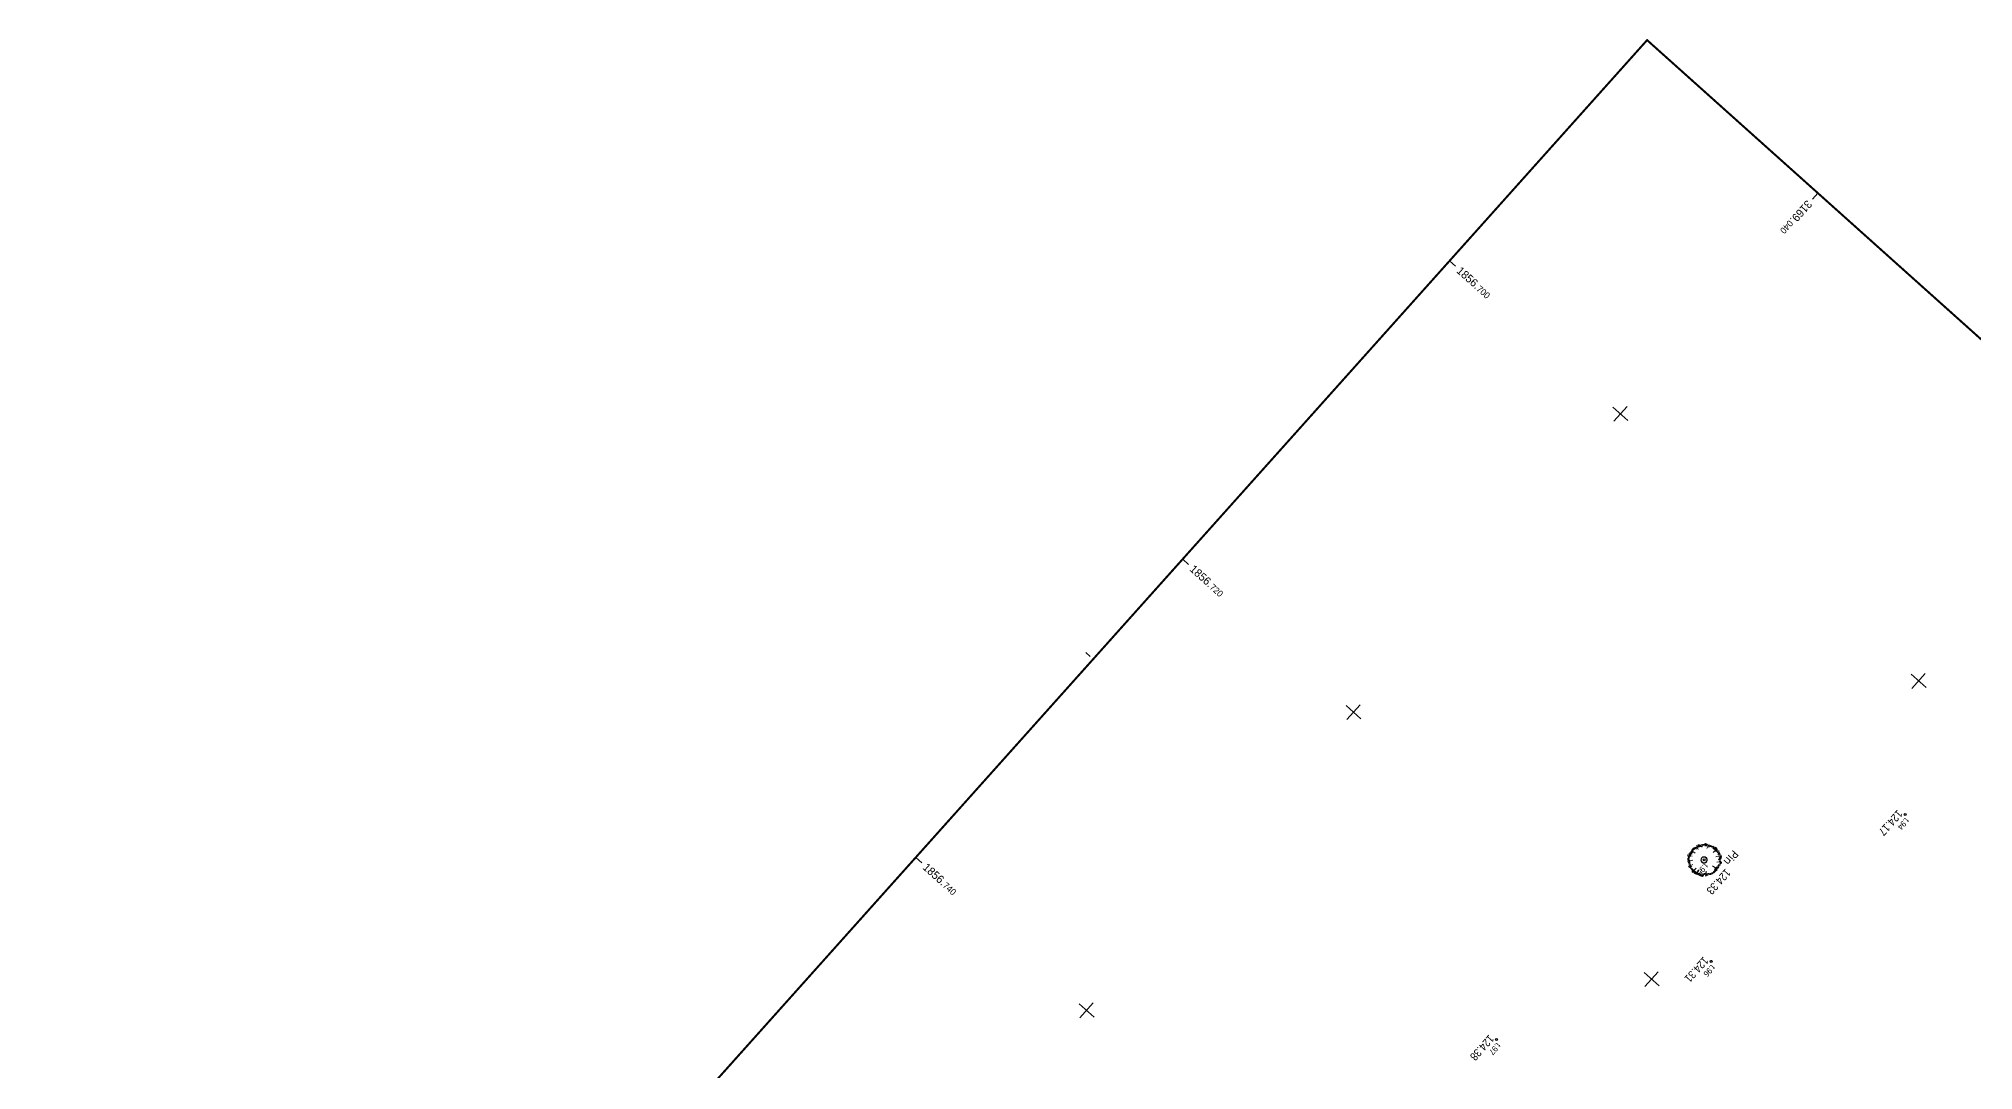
# Model space of a CAD drawing. Header units: metres. Extents: x -2858 to 512, y -1995 to 1252.
# Drawn here: x -2143.2 to -2046.5, y -1421.6 to -1370.1 of the extents above; entities that cross this region are included whole.
import ezdxf
from ezdxf.enums import TextEntityAlignment as Align

# ---------------------------------------------------------------- set-up
doc = ezdxf.new("R2010")
doc.units = ezdxf.units.M
doc.header["$PDMODE"] = 33
doc.header["$PDSIZE"] = 0.1
for name, color, linetype in [('Calque commun', 7, 'Continuous'), ('Calque19', 7, 'Continuous'), ('Carroyage(2)', 7, 'Continuous'), ('Carroyage(2)_Croix', 7, 'Continuous'), ('Carroyage(2)_Textes', 7, 'Continuous'), ('Points Topo', 7, 'Continuous'), ('Points Topo Altitude', 7, 'Continuous'), ('Points Topo Matricule', 252, 'Continuous'), ('Végétation', 102, 'Continuous')]:
    doc.layers.add(name, color=color, linetype=linetype)
doc.styles.add('Pts Topo SPE', font='', dxfattribs={"width": 0.9})
doc.styles.get("Standard").update_dxf_attribs({"font": 'arial.ttf'})
doc.styles.add('Trebuchet MS', font='trebucit.ttf', dxfattribs={"height": 0.405148})
doc.styles.get('Pts Topo SPE').set_extended_font_data('Titillium Web Light')

# ---------------------------------------------------------------- blocks, each defined once
blk = doc.blocks.new('PointTopo_SPE')
at = {"layer": 'Calque commun', "color": 1, "linetype": 'ByBlock', "lineweight": -2}
blk.add_point((0, 0), dxfattribs=at)
blk = doc.blocks.new('Block418')
at = {"layer": 'Calque19', "color": 34, "linetype": 'Continuous', "lineweight": 9, "true_color": 0x994c00, "flags": 128}
for points in [[(-0.161, 0), (-0.161, 0, 1), (0.161, 0), (0.161, 0, 1), (-0.161, 0), (-0.161, 0)], [(0.144, 0), (0.144, 0, -1), (-0.144, 0), (-0.144, 0, -1), (0.144, 0), (0.144, 0)]]:
    blk.add_lwpolyline(points, format="xyb", dxfattribs=at)
blk = doc.blocks.new('SPE34')
at = {"layer": 'Calque19', "color": 102, "linetype": 'Continuous', "lineweight": 9}
for p, q in [((-0.874, 0.048), (-0.724, 0.04)), ((-0.865, 0.108), (-0.574, 0.093)), ((-0.863, 0.008), (-0.723, 0.02)), ((-0.844, 0.068), (-0.724, 0.07)), ((-0.838, 0.259), (-0.706, 0.191)), ((-0.836, 0.149), (-0.705, 0.121)), ((-0.817, 0.209), (-0.706, 0.151)), ((-0.799, 0.33), (-0.708, 0.281)), ((-0.798, 0.29), (-0.717, 0.241)), ((-0.794, 0.354), (-0.702, 0.319)), ((-0.77, 0.391), (-0.659, 0.342)), ((-0.752, 0.491), (-0.509, 0.335)), ((-0.741, 0.431), (-0.67, 0.372)), ((-0.712, 0.522), (-0.601, 0.444)), ((-0.703, 0.552), (-0.601, 0.464)), ((-0.673, 0.563), (-0.592, 0.504)), ((-0.643, 0.583), (-0.552, 0.515)), ((-0.614, 0.604), (-0.502, 0.496)), ((-0.564, 0.605), (-0.482, 0.536)), ((-0.534, 0.655), (-0.473, 0.596)), ((-0.515, 0.666), (-0.453, 0.607)), ((-0.505, 0.706), (-0.342, 0.548)), ((-0.496, 0.756), (-0.425, 0.687)), ((-0.467, 0.777), (-0.395, 0.698)), ((-0.416, 0.758), (-0.365, 0.708)), ((-0.356, 0.779), (-0.325, 0.699)), ((-0.306, 0.77), (-0.295, 0.69)), ((-0.276, 0.77), (-0.265, 0.69)), ((-0.226, 0.801), (-0.225, 0.741)), ((-0.196, 0.792), (-0.195, 0.721)), ((-0.177, 0.812), (-0.155, 0.702)), ((-0.136, 0.793), (-0.124, 0.673)), ((-0.096, 0.773), (-0.061, 0.513)), ((-0.076, 0.814), (-0.054, 0.664)), ((-0.037, 0.835), (-0.024, 0.694)), ((-0.006, 0.825), (0.006, 0.705)), ((0.034, 0.826), (0.035, 0.725)), ((0.064, 0.816), (0.065, 0.726)), ((0.104, 0.817), (0.096, 0.726)), ((0.134, 0.827), (0.135, 0.737)), ((0.184, 0.798), (0.166, 0.728)), ((0.225, 0.799), (0.206, 0.718)), ((0.255, 0.779), (0.236, 0.709)), ((0.296, 0.75), (0.266, 0.699)), ((0.336, 0.731), (0.297, 0.67)), ((0.377, 0.691), (0.328, 0.62)), ((0.528, 0.624), (0.351, 0.46)), ((0.397, 0.661), (0.369, 0.581)), ((0.448, 0.662), (0.419, 0.582)), ((0.478, 0.633), (0.439, 0.572)), ((0.52, 0.523), (0.441, 0.482)), ((0.559, 0.594), (0.47, 0.532)), ((0.551, 0.504), (0.481, 0.462)), ((0.601, 0.504), (0.512, 0.443)), ((0.787, 0.207), (0.537, 0.142)), ((0.671, 0.526), (0.542, 0.443)), ((0.651, 0.485), (0.572, 0.434)), ((0.692, 0.466), (0.622, 0.425)), ((0.723, 0.396), (0.624, 0.344)), ((0.744, 0.356), (0.645, 0.305)), ((0.722, 0.436), (0.653, 0.405)), ((0.808, 0.167), (0.658, 0.134)), ((0.755, 0.307), (0.675, 0.285)), ((0.755, 0.286), (0.676, 0.245)), ((0.776, 0.237), (0.676, 0.205)), ((0.828, 0.127), (0.708, 0.125)), ((0.829, 0.087), (0.709, 0.085)), ((0.81, 0.057), (0.709, 0.055)), ((0.82, 0.027), (0.71, 0.025)), ((0.798, 0.117), (0.718, 0.105)), ((-0.832, -0.042), (-0.712, -0.04)), ((-0.831, -0.102), (-0.741, -0.1)), ((-0.822, -0.072), (-0.742, -0.07)), ((-0.803, -0.021), (-0.703, -0.009)), ((-0.791, -0.131), (-0.741, -0.12)), ((-0.79, -0.161), (-0.72, -0.16)), ((-0.769, -0.201), (-0.71, -0.18)), ((-0.749, -0.231), (-0.679, -0.21)), ((-0.748, -0.261), (-0.639, -0.229)), ((-0.737, -0.341), (-0.518, -0.277)), ((-0.727, -0.311), (-0.618, -0.269)), ((-0.696, -0.39), (-0.606, -0.349)), ((-0.695, -0.431), (-0.586, -0.369)), ((-0.684, -0.491), (-0.545, -0.418)), ((-0.665, -0.44), (-0.566, -0.388)), ((-0.644, -0.5), (-0.555, -0.448)), ((-0.613, -0.519), (-0.554, -0.478)), ((-0.583, -0.529), (-0.514, -0.498)), ((-0.553, -0.559), (-0.493, -0.517)), ((-0.522, -0.578), (-0.423, -0.516)), ((-0.511, -0.618), (-0.403, -0.516)), ((-0.441, -0.627), (-0.372, -0.556)), ((-0.42, -0.667), (-0.352, -0.585)), ((-0.41, -0.707), (-0.331, -0.615)), ((-0.389, -0.716), (-0.311, -0.625)), ((-0.349, -0.736), (-0.281, -0.614)), ((-0.299, -0.715), (-0.27, -0.654)), ((-0.278, -0.765), (-0.191, -0.572)), ((-0.209, -0.713), (-0.22, -0.643)), ((-0.178, -0.753), (-0.189, -0.693)), ((-0.158, -0.743), (-0.15, -0.632)), ((-0.127, -0.782), (-0.119, -0.692)), ((-0.087, -0.801), (-0.089, -0.691)), ((-0.037, -0.801), (-0.038, -0.72)), ((-0.007, -0.8), (-0.008, -0.71)), ((0.043, -0.809), (0.022, -0.719)), ((0.053, -0.779), (0.041, -0.689)), ((0.073, -0.789), (0.049, -0.558)), ((0.123, -0.788), (0.091, -0.668)), ((0.143, -0.757), (0.131, -0.667)), ((0.203, -0.777), (0.161, -0.677)), ((0.233, -0.776), (0.171, -0.647)), ((0.264, -0.786), (0.201, -0.666)), ((0.293, -0.765), (0.211, -0.646)), ((0.394, -0.783), (0.25, -0.565)), ((0.354, -0.784), (0.261, -0.645)), ((0.371, -0.643), (0.331, -0.614)), ((0.413, -0.723), (0.351, -0.654)), ((0.63, -0.559), (0.387, -0.402)), ((0.432, -0.672), (0.391, -0.623)), ((0.462, -0.662), (0.401, -0.603)), ((0.502, -0.681), (0.441, -0.602)), ((0.491, -0.621), (0.451, -0.592)), ((0.541, -0.63), (0.48, -0.571)), ((0.59, -0.549), (0.489, -0.491)), ((0.57, -0.57), (0.489, -0.521)), ((0.551, -0.61), (0.49, -0.561)), ((0.55, -0.57), (0.5, -0.541)), ((0.787, -0.355), (0.545, -0.259)), ((0.619, -0.509), (0.548, -0.46)), ((0.629, -0.478), (0.558, -0.429)), ((0.658, -0.448), (0.578, -0.409)), ((0.862, -0.043), (0.58, -0.018)), ((0.657, -0.397), (0.596, -0.348)), ((0.668, -0.427), (0.597, -0.388)), ((0.727, -0.346), (0.646, -0.317)), ((0.707, -0.357), (0.657, -0.347)), ((0.765, -0.265), (0.665, -0.237)), ((0.776, -0.305), (0.665, -0.277)), ((0.851, -0.013), (0.71, -0.005)), ((0.793, -0.114), (0.712, -0.096)), ((0.783, -0.144), (0.713, -0.126)), ((0.774, -0.165), (0.713, -0.146)), ((0.775, -0.225), (0.714, -0.216)), ((0.822, -0.074), (0.732, -0.065)), ((0.802, -0.104), (0.732, -0.085)), ((0.784, -0.185), (0.744, -0.185))]:
    blk.add_line(p, q, dxfattribs=at)
at = {"layer": 'Calque19', "color": 34, "linetype": 'Continuous', "lineweight": 9}
for radius in [0.161, 0.144]:
    blk.add_arc((0, 0), radius, 0, 359.99941, dxfattribs=at)
at = {"layer": 'Calque19', "color": 34, "linetype": 'ByBlock', "lineweight": -2, "true_color": 0x994c00}
blk.add_blockref('Block418', (0, 0), dxfattribs=at)
at = {"layer": 'Calque19', "color": 102, "linetype": 'ByBlock', "lineweight": -2, "style": 'Trebuchet MS'}
blk.add_text('Pin', height=0.4051, dxfattribs=at).set_placement((-1.368, 0.613), align=Align.BOTTOM_LEFT)

msp = doc.modelspace()

# ---------------------------------------------------------------- linework, layer by layer
at = {"layer": 'Carroyage(2)'}
for p, q in [((-2054.245, -1377.815), (-2054.512, -1378.113)), ((-2072.654, -1381.195), (-2072.356, -1381.462)), ((-2085.995, -1396.096), (-2085.697, -1396.363)), ((-2090.838, -1400.756), (-2090.614, -1400.956)), ((-2099.335, -1410.997), (-2099.037, -1411.263))]:
    msp.add_line(p, q, dxfattribs=at)
at = {"layer": 'Carroyage(2)', "const_width": 0.1}
msp.add_lwpolyline([(-2176.72, -1585.733), (-2096.183, -1657.839), (-1938.363, -1481.564), (-2062.783, -1370.17), (-2192.921, -1515.526)], dxfattribs=at)
at = {"layer": 'Carroyage(2)_Croix'}
for p, q in [((-2064.488, -1388.507), (-2063.743, -1389.174)), ((-2063.782, -1388.468), (-2064.449, -1389.213)), ((-2049.587, -1401.847), (-2048.842, -1402.514)), ((-2048.881, -1401.808), (-2049.548, -1402.553)), ((-2077.829, -1403.407), (-2077.084, -1404.074)), ((-2077.123, -1403.368), (-2077.79, -1404.113)), ((-2062.928, -1416.748), (-2062.183, -1417.415)), ((-2062.222, -1416.709), (-2062.889, -1417.454)), ((-2091.169, -1418.308), (-2090.424, -1418.975)), ((-2090.463, -1418.269), (-2091.13, -1419.014))]:
    msp.add_line(p, q, dxfattribs=at)

# ---------------------------------------------------------------- block references
at = {"layer": 'Points Topo'}
ref = msp.add_blockref('PointTopo_SPE', (-2049.887, -1408.854, 124.167), dxfattribs=dict(at, rotation=228.1617603435354))
ref.add_attrib('MAT', 't.94', (-2049.879, -1408.996, 124.167), dxfattribs={"layer": 'Points Topo Matricule', "height": 0.3, "rotation": 228.16176, "style": 'Pts Topo SPE', "width": 0.9})
ref.add_attrib('ALT', '124.17', dxfattribs={"layer": 'Points Topo Altitude', "height": 0.4, "rotation": 228.16176, "style": 'Pts Topo SPE', "width": 0.9}).set_placement((-2049.971, -1408.859, 124.167), align=Align.TOP_LEFT)
ref = msp.add_blockref('PointTopo_SPE', (-2059.935, -1411.123, 124.326), dxfattribs=dict(at, rotation=228.1617603435354))
ref.add_attrib('MAT', 't.95', (-2059.927, -1411.264, 124.326), dxfattribs={"layer": 'Points Topo Matricule', "height": 0.3, "rotation": 228.16176, "style": 'Pts Topo SPE', "width": 0.9})
ref.add_attrib('ALT', '124.33', dxfattribs={"layer": 'Points Topo Altitude', "height": 0.4, "rotation": 228.16176, "style": 'Pts Topo SPE', "width": 0.9}).set_placement((-2058.563, -1411.798, 124.326), align=Align.TOP_LEFT)
ref = msp.add_blockref('PointTopo_SPE', (-2059.585, -1416.19, 124.308), dxfattribs=dict(at, rotation=228.1617603435354))
ref.add_attrib('MAT', 't.96', (-2059.577, -1416.331, 124.308), dxfattribs={"layer": 'Points Topo Matricule', "height": 0.3, "rotation": 228.16176, "style": 'Pts Topo SPE', "width": 0.9})
ref.add_attrib('ALT', '124.31', dxfattribs={"layer": 'Points Topo Altitude', "height": 0.4, "rotation": 228.16176, "style": 'Pts Topo SPE', "width": 0.9}).set_placement((-2059.67, -1416.194, 124.308), align=Align.TOP_LEFT)
ref = msp.add_blockref('PointTopo_SPE', (-2070.304, -1420.09, 124.383), dxfattribs=dict(at, rotation=228.1617603435354))
ref.add_attrib('MAT', 't.97', (-2070.297, -1420.231, 124.383), dxfattribs={"layer": 'Points Topo Matricule', "height": 0.3, "rotation": 228.16176, "style": 'Pts Topo SPE', "width": 0.9})
ref.add_attrib('ALT', '124.38', dxfattribs={"layer": 'Points Topo Altitude', "height": 0.4, "rotation": 228.16176, "style": 'Pts Topo SPE', "width": 0.9}).set_placement((-2070.389, -1420.094, 124.383), align=Align.TOP_LEFT)
at = {"layer": 'Végétation', "color": 7, "rotation": 228.1617603435354}
msp.add_blockref('SPE34', (-2059.935, -1411.123), dxfattribs=at)

# ---------------------------------------------------------------- texts
at = {"layer": 'Carroyage(2)_Textes', "width": 0.95}
for s, height, rotation, p in [('3169.', 0.4, 228.16176, (-2054.794, -1378.129)), ('040', 0.32, 228.16176, (-2055.694, -1379.134)), ('1856.', 0.4, 318.16176, (-2072.341, -1381.745)), ('700', 0.32, 318.16176, (-2071.336, -1382.644)), ('1856.', 0.4, 318.16176, (-2085.681, -1396.645)), ('720', 0.32, 318.16176, (-2084.676, -1397.545)), ('1856.', 0.4, 318.16176, (-2099.022, -1411.546)), ('740', 0.32, 318.16176, (-2098.017, -1412.445))]:
    msp.add_text(s, height=height, rotation=rotation, dxfattribs=at).set_placement(p)

doc.saveas('drawing.dxf')
